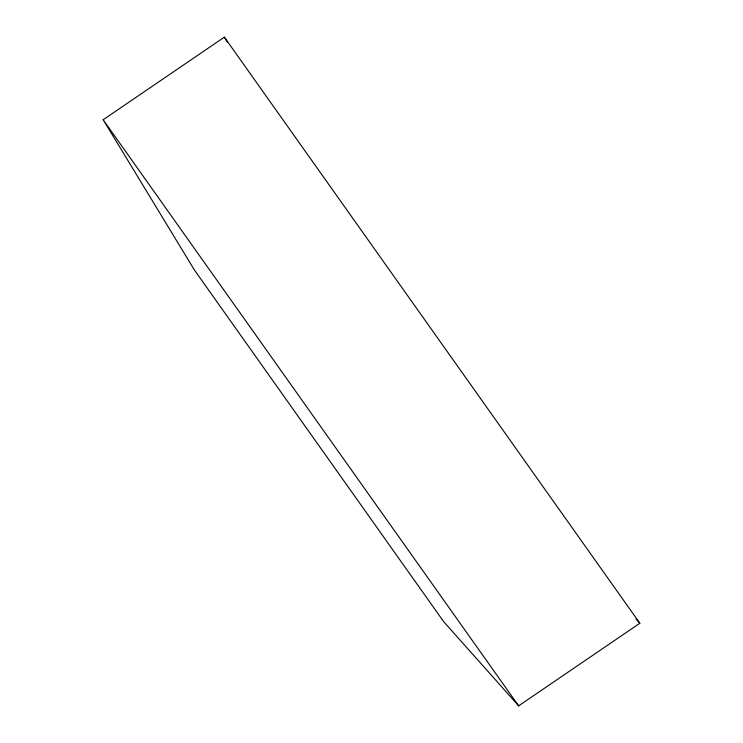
<?xml version="1.0" encoding="UTF-8"?>
<svg xmlns="http://www.w3.org/2000/svg" width="743" height="743" viewBox="0 0 743 743"><rect width="100%" height="100%" fill="white"/><g stroke="black" fill="none" stroke-linecap="round" stroke-linejoin="round"><path stroke-width="1.11" d="M103.166 119.753L224.358 37.15L639.834 623.247L518.642 705.85L443.738 621.742L194.452 270.08L103.166 119.753L518.642 705.85M636.017 618.956L639.834 623.247M224.358 37.15L227.367 42.091"/></g></svg>
